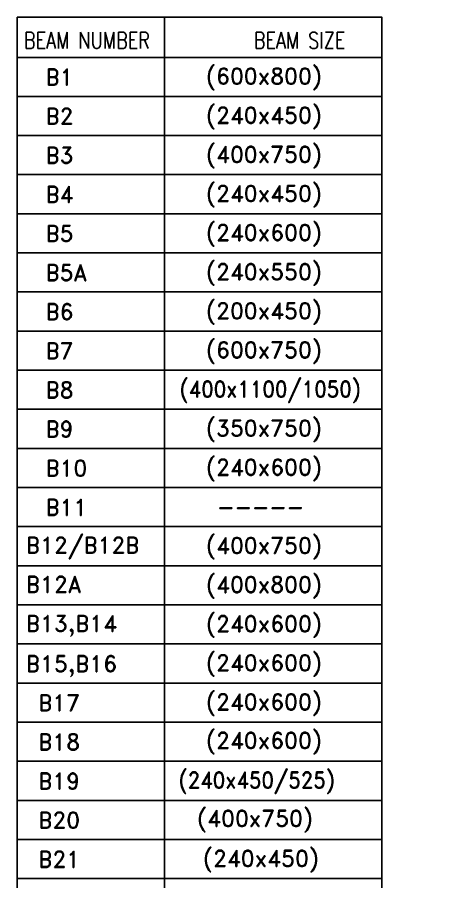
# Model space of a CAD drawing. Header units: millimetres. Extents: x 2061841 to 105821645, y -77612 to 48520811.
# Drawn here: x 2466940 to 2474353, y 16713 to 31393 of the extents above; entities that cross this region are included whole.
import ezdxf

# ---------------------------------------------------------------- set-up
doc = ezdxf.new("R2010")
doc.units = ezdxf.units.MM
doc.header["$LTSCALE"] = 10
doc.header["$MEASUREMENT"] = 0
for name, color, linetype in [('BEAM NO', 2, 'Continuous'), ('S-SHADED', 252, 'Continuous'), ('VIN_BEAM', 4, 'Continuous'), ('VIN_BEAM SIZE', 2, 'Continuous')]:
    doc.layers.add(name, color=color, linetype=linetype)
doc.styles.add('MAH', font='romand.shx', dxfattribs={"height": 210})

msp = doc.modelspace()

# ---------------------------------------------------------------- hatches: boundary and pattern name
at = {"layer": 'S-SHADED'}
h = msp.add_hatch(color=256, dxfattribs=at)
h.dxf.hatch_style = 1
h.paths.add_polyline_path([(2473902.6, 21924.6), (2474352.6, 21924.6)])

# ---------------------------------------------------------------- linework, layer by layer
at = {"layer": 'VIN_BEAM', "color": 3}
for p, q in [((2469439.3, 31393, -643584.3), (2469439.3, -503.6, -643584.3)), ((2466940, 30048.7, -643584.3), (2473132.6, 30048.7, -643584.3)), ((2466940, 29384.6, -643584.3), (2473132.6, 29384.6, -643584.3)), ((2466940, 28720.4, -643584.3), (2473132.6, 28720.4, -643584.3)), ((2466940, 28056.2, -643584.3), (2473132.6, 28056.2, -643584.3)), ((2466940, 27392, -643584.3), (2473132.6, 27392, -643584.3)), ((2466940, 26727.8, -643584.3), (2473132.6, 26727.8, -643584.3)), ((2466940, 26063.7, -643584.3), (2473132.6, 26063.7, -643584.3)), ((2466940, 25399.5, -643584.3), (2473132.6, 25399.5, -643584.3)), ((2466940, 24735.3, -643584.3), (2473132.6, 24735.3, -643584.3)), ((2466940, 24071.1, -643584.3), (2473132.6, 24071.1, -643584.3)), ((2466940, 23406.9, -643584.3), (2473132.6, 23406.9, -643584.3)), ((2466940, 22742.7, -643584.3), (2473132.6, 22742.7, -643584.3)), ((2466940, 22078.6, -643584.3), (2473132.6, 22078.6, -643584.3)), ((2466940, 21414.4, -643584.3), (2473132.6, 21414.4, -643584.3)), ((2466940, 20750.2, -643584.3), (2473132.6, 20750.2, -643584.3)), ((2466940, 20086, -643584.3), (2473132.6, 20086, -643584.3)), ((2466940, 19421.8, -643584.3), (2473132.6, 19421.8, -643584.3)), ((2466940, 18757.7, -643584.3), (2473132.6, 18757.7, -643584.3)), ((2466940, 18093.5, -643584.3), (2473132.6, 18093.5, -643584.3)), ((2466940, 17429.3, -643584.3), (2473132.6, 17429.3, -643584.3)), ((2466940, 16765.1, -643584.3), (2473132.6, 16765.1, -643584.3))]:
    msp.add_line(p, q, dxfattribs=at)
at = {"layer": 'VIN_BEAM'}
msp.add_line((2466940, 30712.9, -643584.3), (2473132.6, 30712.9, -643584.3), dxfattribs=at)
at = {"layer": 'VIN_BEAM', "color": 1, "elevation": -643584.3}
msp.add_lwpolyline([(2466940, 31393), (2473132.6, 31393), (2473132.6, -503.6), (2466940, -503.6)], close=True, dxfattribs=at)

# ---------------------------------------------------------------- texts
at = {"layer": 'BEAM NO', "color": 1, "style": 'MAH', "width": 0.8}
for s, p in [('BEAM NUMBER', (2467053.7, 30863.8, -643584.3)), ('BEAM SIZE', (2470957.3, 30863.8, -643584.3))]:
    msp.add_text(s, height=275, dxfattribs=at).set_placement(p)
at = {"layer": 'BEAM NO', "color": 2, "style": 'MAH'}
for s, p in [('B1', (2467422.8, 30240.2, -643584.3)), ('B2', (2467422.8, 29576, -643584.3)), ('B3', (2467422.8, 28911.8, -643584.3)), ('B4', (2467422.8, 28247.6, -643584.3)), ('B5', (2467422.8, 27583.4, -643584.3)), ('B5A', (2467422.8, 26919.3, -643584.3)), ('B6', (2467422.8, 26255.1, -643584.3)), ('B7', (2467422.8, 25590.9, -643584.3)), ('B8', (2467422.8, 24926.7, -643584.3)), ('B9', (2467422.8, 24262.5, -643584.3)), ('B10', (2467422.8, 23598.3, -643584.3)), ('B11', (2467422.8, 22934.2, -643584.3)), ('-----', (2470335.8, 22934.2, -643584.3)), ('B12/B12B ', (2467091.3, 22289.8, -643584.3)), ('B12A', (2467091.3, 21625.6, -643584.3)), ('B13,B14', (2467091.3, 20961.4, -643584.3)), ('B15,B16', (2467091.3, 20277.4, -643584.3)), ('B17', (2467299.8, 19613.3, -643584.3)), ('B18', (2467299.8, 18949.1, -643584.3)), ('B19', (2467299.8, 18284.9, -643584.3)), ('B20', (2467299.8, 17620.7, -643584.3)), ('B21', (2467299.8, 16956.5, -643584.3))]:
    msp.add_text(s, height=275, dxfattribs=at).set_placement(p)
at = {"layer": 'VIN_BEAM SIZE', "color": 4, "style": 'MAH'}
for s, p in [('(600x800)', (2470151.8, 30255.4, -643584.3)), ('(240x450)', (2470151.8, 29591.3, -643584.3)), ('(400x750)', (2470151.8, 28927.1, -643584.3)), ('(240x450)', (2470151.8, 28262.9, -643584.3)), ('(240x600)', (2470151.8, 27598.7, -643584.3)), ('(240x550)', (2470151.8, 26934.5, -643584.3)), ('(200x450)', (2470151.8, 26270.4, -643584.3)), ('(600x750)', (2470151.8, 25606.2, -643584.3)), ('(350x750)', (2470151.8, 24277.8, -643584.3)), ('(240x600)', (2470151.8, 23613.6, -643584.3)), ('(400x750)', (2470151.8, 22285.3, -643584.3)), ('(400x800)', (2470151.8, 21621.1, -643584.3)), ('(240x600)', (2470151.8, 20956.9, -643584.3)), ('(240x600)', (2470151.8, 20292.7, -643584.3)), ('(240x600)', (2470151.8, 19628.5, -643584.3)), ('(240x600)', (2470151.8, 18974.9, -643584.3)), ('(400x750)', (2470001.3, 17651, -643196.1)), ('(240x450)', (2470100.5, 16971.8, -643584.3))]:
    msp.add_text(s, height=275, dxfattribs=at).set_placement(p)
at = {"layer": 'VIN_BEAM SIZE', "color": 4, "style": 'MAH', "width": 0.9}
for s, p in [('(400x1100/1050)', (2469703.9, 24942, -643584.3)), ('(240x450/525)', (2469687.4, 18302, -643584.3))]:
    msp.add_text(s, height=275, dxfattribs=at).set_placement(p)

doc.saveas('drawing.dxf')
